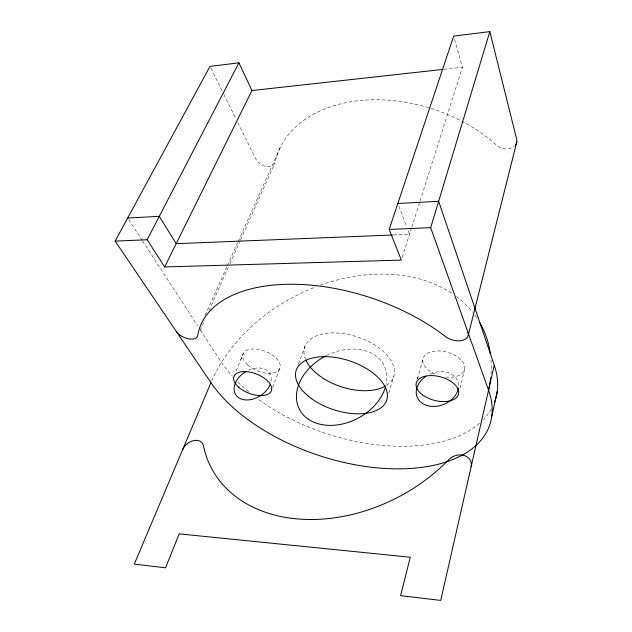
<?xml version="1.0" encoding="UTF-8"?>
<svg xmlns="http://www.w3.org/2000/svg" width="632" height="632" viewBox="0 0 632 632"><rect width="100%" height="100%" fill="white"/><g stroke="black" fill="none" stroke-linecap="round" stroke-linejoin="round"><path stroke-width="0.47" stroke-dasharray="3.16 2.37" d="M459.985 388.174L464.631 369.467M417.436 378.789L423.258 357.973M417.412 378.868L417.918 377.02M388.798 393.065L393.665 376.648M402.236 257.343L411.487 228.12M411.788 227.18L419.83 201.782M420.122 200.842L462.419 67.261L453.681 36.095M298.43 364.174L304.964 346.32M272.582 387.558L279.905 368.18M236.155 371L243.352 353.399M240.729 359.805L242.941 354.402M205.171 315.273L226.959 266.514M200.162 330.402L204.8 319.99M209.01 310.557L228.847 266.104M229.993 263.552L240.223 240.618M240.618 239.726L274.707 163.348M227.354 265.622L237.766 242.435M238.169 241.543L280.648 146.671M443.885 69.315L462.419 67.261M393.396 234.97L409.52 234.322L408.098 230.569M128.675 219.596L142.05 240.192M142.532 240.934L197.666 325.836M200.32 329.92L220.26 360.619A150.432 84.649 18.3 0 0 232.339 376.198M210.859 68.169L223.467 93.631M223.902 94.508L236.076 119.093M237.814 122.6L256.079 159.469A10.546 7.165 26.6 0 0 266.467 166.524A10.546 7.165 26.6 0 0 275.078 162.266A133.629 93.03 18 0 1 363.929 100.204A133.629 93.03 18 0 1 496.807 145.392A11.684 8.895 11.1 0 0 514.345 146.253M398.824 206.127L406.66 226.785M491.024 359.948A152.628 112.923 -27.9 0 1 491.009 373.852M211.688 380.946A152.628 112.923 -27.9 0 1 316.071 286.77M320.424 285.158A152.628 112.923 -27.9 0 1 452.496 293.777M456.367 296.542A152.628 112.923 -27.9 0 1 472.578 312.168M474.853 315.139A152.628 112.923 -27.9 0 1 476.994 318.204M491.38 408.967A150.432 84.649 18.3 0 1 483.543 419.443M479.538 423.274A150.432 84.649 18.3 0 1 258.235 399.25M248.621 391.737A150.432 84.649 18.3 0 1 237.988 382.091M435.085 374.128A21.488 12.379 14.6 0 1 429.002 352.609A21.488 12.379 14.6 0 1 463.003 362.199A21.488 12.379 14.6 0 1 445.118 376.956M305.604 359.497A46.879 26.204 18.3 0 1 356.519 336.627A46.879 26.204 18.3 0 1 386.634 385.291M326.444 355.579A47.645 35.076 -27.9 0 1 370.937 352.909A47.645 35.076 -27.9 0 1 386.057 384.604M430.076 374.033A21.804 16.637 -21.8 0 1 458.532 386.839M248.487 370.257A20.082 14.078 -32 0 1 270.93 381.957M247.736 365.027A19.734 10.546 21.3 0 0 279.439 369.159A19.734 10.546 21.3 0 0 257.256 349.212A19.734 10.546 21.3 0 0 247.736 365.027"/><path stroke-width="0.95" d="M491.791 416.188L497.242 391.54M397.82 203.488L438.64 201.284L494.256 365.138L440.733 600.4L400.593 595.644L410.294 557.226L179.188 533.866L165.529 567.82L134.292 564.123L210.954 382.644L115.135 241.116L209.99 66.415L238.928 62.813L251.939 90.542L164.675 266.949L401.36 260.1L389.162 229.432L453.681 36.095L489.839 31.6L516.644 139.127A11.684 8.895 11.1 0 1 515.285 145.265M468.273 335.11L516.771 142.034M210.954 382.644A152.968 82.997 18.3 0 0 392.361 468.786A152.968 82.997 18.3 0 0 488.56 390.173L430.684 227.662L489.839 31.6M115.135 241.116L147.153 239.749L238.928 62.813M251.939 90.542L442.913 69.417M127.664 218.04L159.304 216.334L176.186 243.683L392.512 235.009M389.162 229.432L430.684 227.662M147.153 239.749L164.675 266.949M479.483 322.178A152.628 112.923 -27.9 0 1 490.487 354.56M490.669 377.652A152.628 112.923 -27.9 0 1 488.56 390.173M467.972 332.369A13.564 8.177 14.2 0 1 461.55 340.545A13.564 8.177 14.2 0 1 445.694 336.73A152.968 82.997 18.3 0 0 292.213 284.242A152.968 82.997 18.3 0 0 197.713 335.584A12.055 6.375 24 0 1 188.597 338.87A12.055 6.375 24 0 1 176.383 331.579M494.256 365.138A150.432 84.649 18.3 0 1 494.611 402.07M458.382 388.088A21.804 16.637 -21.8 0 1 425.976 405.175A21.804 16.637 -21.8 0 1 426.079 376.245M385.346 387.377A47.645 35.076 -27.9 0 1 311.355 421.038A47.645 35.076 -27.9 0 1 325.709 355.95M385.299 386.113A46.879 26.204 18.3 0 1 341.406 386.816A46.879 26.204 18.3 0 1 305.983 360.343M270.243 384.256A20.082 14.078 -32 0 1 239.765 398.342A20.082 14.078 -32 0 1 245.99 371.553M471.117 466.827A13.327 10.91 -21.6 0 0 464.315 455.522A13.327 10.91 -21.6 0 0 448.854 459.622A152.628 112.923 -27.9 0 1 301.875 519.251A152.628 112.923 -27.9 0 1 203.362 445.528A11.961 8.461 -37 0 0 193.921 440.551A11.961 8.461 -37 0 0 182.695 449.534M422.618 394.929A21.859 12.15 14.8 0 0 458.129 395.253A21.859 12.15 14.8 0 0 431.38 375.582A21.859 12.15 14.8 0 0 422.618 394.929M311.647 398.721A47.653 25.683 18.3 0 0 386.642 400.364A47.653 25.683 18.3 0 0 326.057 356.638A47.653 25.683 18.3 0 0 311.647 398.721M238.793 387.282A20.042 10.325 21.1 0 0 270.907 391.706A20.042 10.325 21.1 0 0 248.226 371.845A20.042 10.325 21.1 0 0 238.793 387.282"/></g></svg>
